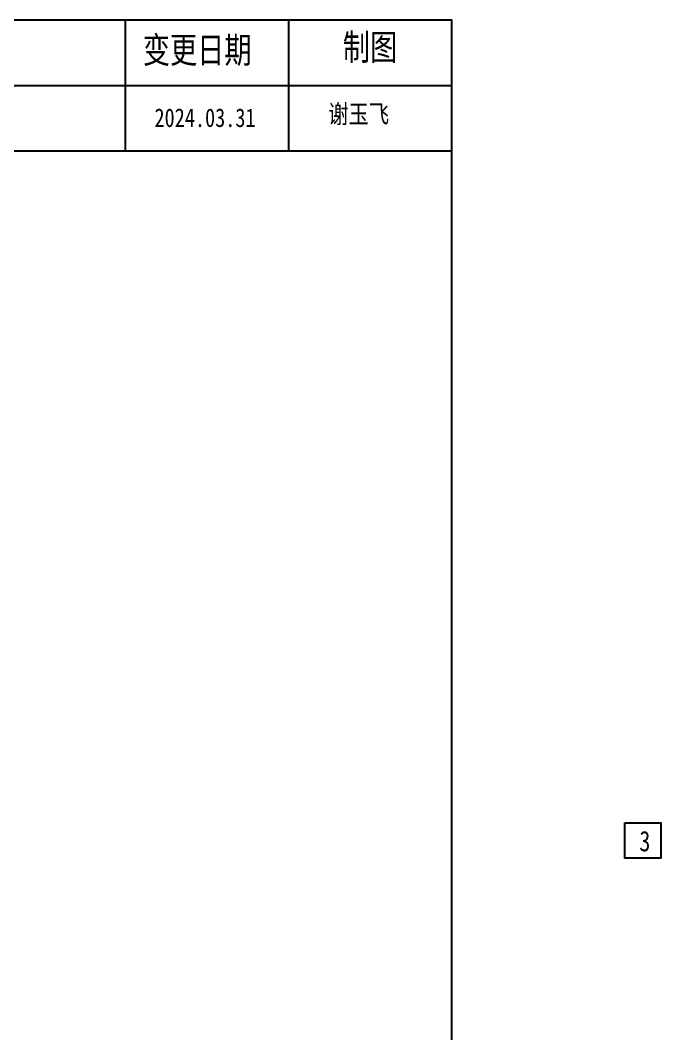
# Model space of a CAD drawing. Header units: inches. Extents: x -637 to 787, y 158 to 578.
# Drawn here: x -148.7 to 8.1, y 329.9 to 578.3 of the extents above; entities that cross this region are included whole.
import ezdxf

# ---------------------------------------------------------------- set-up
doc = ezdxf.new("R2010")
doc.units = ezdxf.units.IN
doc.header["$LTSCALE"] = 5
doc.header["$MEASUREMENT"] = 0
doc.layers.get('0').update_dxf_attribs({"linetype": 'CONTINUOUS'})
doc.layers.add('图框', color=7, linetype='CONTINUOUS')
doc.styles.get("Standard").update_dxf_attribs({"font": 'txt', "width": 0.8})

msp = doc.modelspace()

# ---------------------------------------------------------------- linework, layer by layer
msp.add_lwpolyline([(-0.669, 381.55), (8.14, 381.55), (8.14, 372.884), (-0.669, 372.884)], close=True)
at = {"layer": '图框'}
for p, q in [((-123.033, 578.272), (-123.033, 546.272)), ((-83.033, 578.272), (-83.033, 546.272)), ((-313.033, 562.272), (-43.033, 562.272)), ((-313.033, 546.272), (-43.033, 546.272))]:
    msp.add_line(p, q, dxfattribs=at)
msp.add_lwpolyline([(-637.033, 158.272), (-43.033, 158.272), (-43.033, 578.272), (-637.033, 578.272)], close=True, dxfattribs=at)

# ---------------------------------------------------------------- texts
at = {"insert": (2.898, 379.562), "char_height": 5, "width": 6.76498, "attachment_point": 1}
msp.add_mtext('3', dxfattribs=at)
at = {"layer": '图框', "attachment_point": 1}
for s, insert, char_height, width in [('变更日期', (-118.683, 574.188), 6.4, 30.30664), ('制图', (-69.706, 574.882), 6.4, 19.3262), ('2024.03.31', (-115.833, 556.668), 4.55, 16.75235), ('{\\f宋体|b0|i0|c134|p2;谢玉飞}', (-73.276, 557.579), 4.55, 16.75235)]:
    msp.add_mtext(s, dxfattribs=dict(at, insert=insert, char_height=char_height, width=width))

doc.saveas('drawing.dxf')
